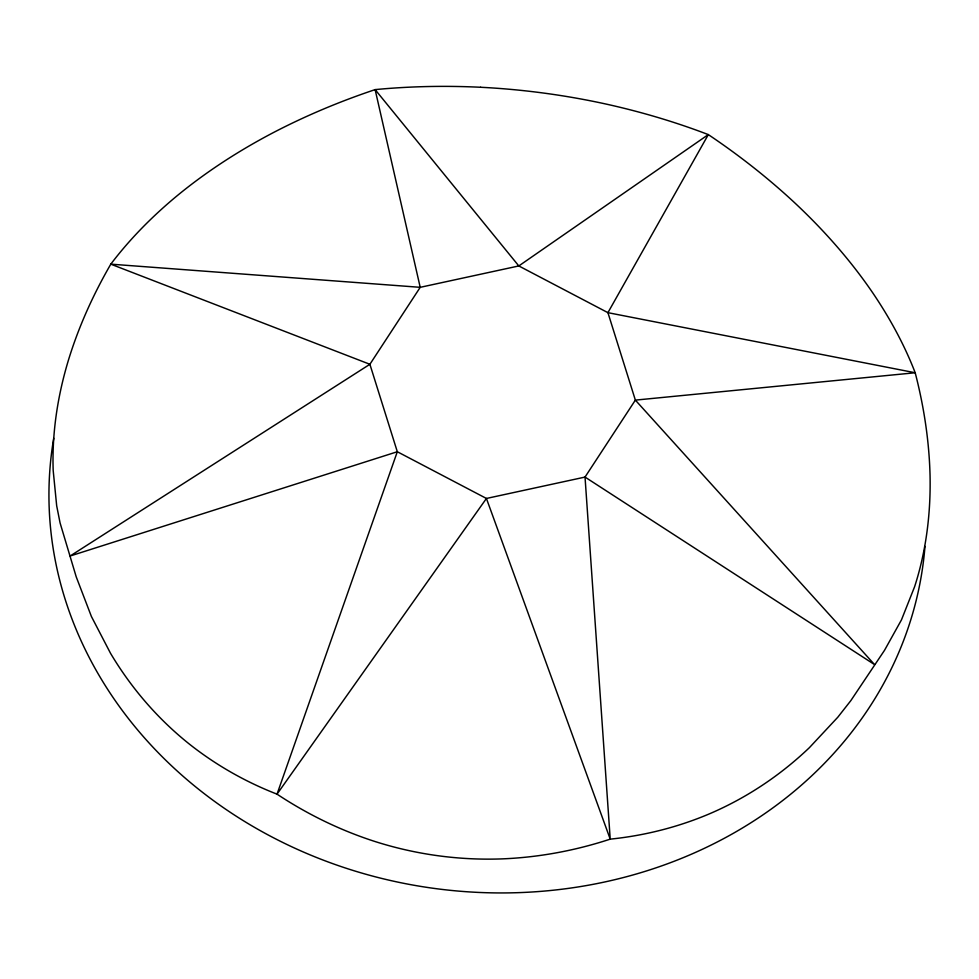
<?xml version="1.0" encoding="UTF-8"?>
<svg xmlns="http://www.w3.org/2000/svg" width="979" height="979" viewBox="0 0 979 979"><rect width="100%" height="100%" fill="white"/><g stroke="black" fill="none" stroke-linecap="round" stroke-linejoin="round"><path stroke-width="1.47" d="M480.616 87.266C445.457 85.577 410.177 86.25 375.128 89.615C340.631 101.155 306.953 115.204 274.634 131.932A372.607 207.169 -19.7 0 0 173.821 198.504C150.595 218.109 129.155 239.904 110.798 264.159C93.384 294.226 78.956 326.056 68.701 359.269A372.607 274.524 -45.3 0 0 53.196 470.569L56.684 505.813L60.074 522.921L76.215 576.827L91.402 616.489L110.505 653.262A372.607 342.748 -71.1 0 0 189.388 744.101C215.894 765.064 245.545 781.915 277.033 794.153C307.528 814.381 340.704 830.535 375.569 841.695A372.607 371.898 14.8 0 0 502.631 858.864C539.196 857.323 575.468 850.567 610.223 839.138C644.023 835.711 677.284 827.365 708.612 814.185A372.607 344.889 86.1 0 0 809.425 747.626L837.779 717.252L850.837 700.621L884.49 650.362L901.475 619.854L914.557 586.849A372.607 277.534 60.1 0 0 930.05 475.561C929.193 440.844 923.882 406.346 915.194 372.754C904.302 344.547 889.691 317.881 872.742 292.856A372.607 209.298 34.5 0 0 793.859 202.029C767.206 177.309 738.496 154.853 708.319 134.6C675.583 122.069 641.894 112.083 607.69 104.423A372.607 180.148 7.4 0 0 480.616 87.266M924.984 546.368A439.302 384.955 6.9 0 1 439.73 889.128A439.302 384.955 6.9 0 1 53.735 438.225M397.315 451.735L277.033 794.153L486.428 498.458L585.026 477.079L635.359 400.117L607.922 312.668L518.809 265.945L375.128 89.615L420.211 287.324L369.891 364.286L70.158 555.999L397.315 451.735L486.428 498.458L610.223 839.138L585.026 477.079L874.553 664.594L635.359 400.117L915.194 372.754L607.922 312.668L708.319 134.6L518.809 265.945L420.211 287.324L110.798 264.159L369.891 364.286L397.315 451.735"/></g></svg>
